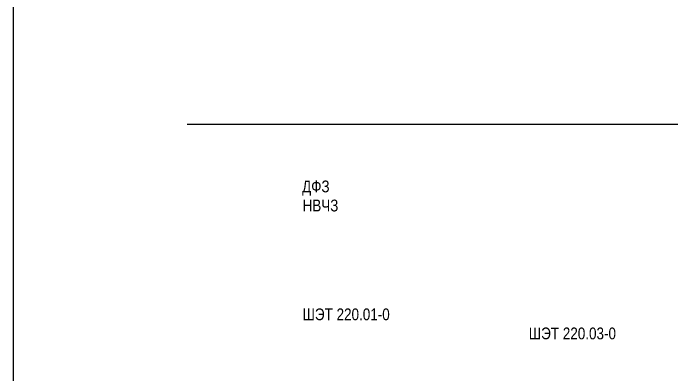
# Model space of a CAD drawing. Header units: millimetres. Extents: x -14593 to 14732, y -17400 to 5232.
# Drawn here: x 1012 to 3813, y 50 to 1586 of the extents above; entities that cross this region are included whole.
import ezdxf

# ---------------------------------------------------------------- set-up
doc = ezdxf.new("R2010")
doc.units = ezdxf.units.MM
doc.layers.add('Основная', color=7, linetype='Continuous', lineweight=30)
doc.styles.add('Narrow', font='ARIALN.TTF')

msp = doc.modelspace()

# ---------------------------------------------------------------- linework, layer by layer
at = {"layer": 'Основная'}
for points in [[(1012, 5232), (1012, -16919)], [(1752, 1115), (12691, 1115)]]:
    msp.add_lwpolyline(points, dxfattribs=at)

# ---------------------------------------------------------------- texts
at = {"layer": 'Основная', "color": 2, "style": 'Narrow'}
for s, p in [('ДФЗ', (2240.5, 825)), ('НВЧЗ', (2242.5, 744)), ('ШЭТ 220.01-0', (2242.5, 282)), ('ШЭТ 220.03-0', (3204.5, 201))]:
    msp.add_text(s, height=50, dxfattribs=at).set_placement(p)

doc.saveas('drawing.dxf')
